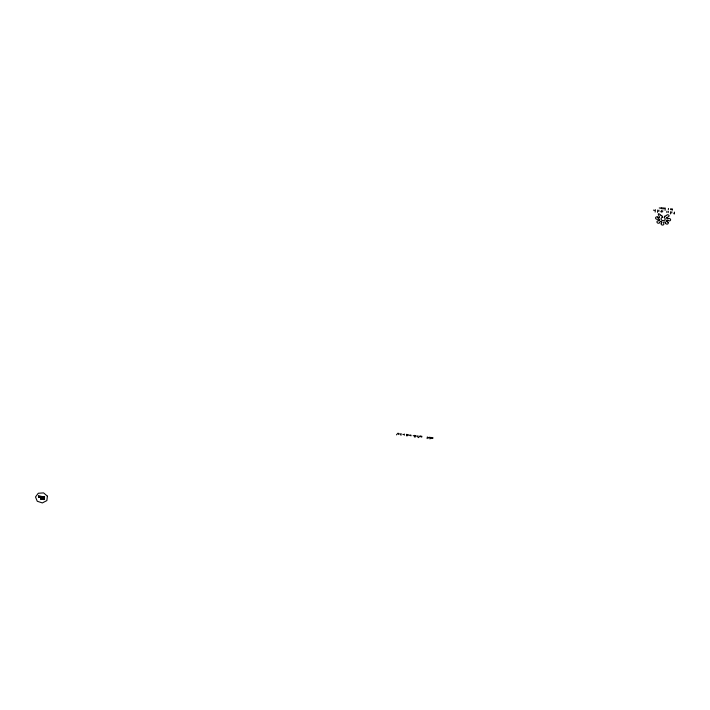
<?xml version="1.0" encoding="UTF-8"?>
<svg xmlns="http://www.w3.org/2000/svg" width="710" height="710" viewBox="0 0 710 710"><rect width="100%" height="100%" fill="white"/><g stroke="black" fill="none" stroke-linecap="round" stroke-linejoin="round"><path stroke-width="1.06" d="M666.752 217.801L666.752 217.748A1.251 1.047 6.9 0 0 666.93 218.369L668.554 218.573A1.455 1.216 6.9 0 1 670.622 219.727A1.455 1.216 6.9 0 1 668.642 220.819M661.054 208.483L661.179 207.515M666.752 217.704C667.799 217.056 670.852 215.858 667.977 214.731A1.402 1.163 6.9 0 0 667.382 214.766A1.411 1.18 6.9 0 0 666.575 215.361A7.943 6.621 6.9 0 0 666.468 215.565L664.986 216.159M670.559 209.663L670.684 208.713M671.474 209.778L671.598 208.829M664.267 208.74L664.374 207.915M420.489 436.721L420.568 436.082M421.145 436.801L421.225 436.162M398.585 434.555L398.745 433.34M400.955 435.328L401.168 433.659M404.256 435.265L404.407 434.05M406.936 436.082L407.149 434.405M408.081 435.434L408.197 434.529M414.4 437.005L414.613 435.336M415.226 437.111L415.439 435.434M417.968 435.754L417.782 437.165M421.758 437.156L421.873 436.242M427.109 438.611L427.322 436.934M427.97 437.937L428.05 437.333M428.662 438.026L428.733 437.422M429.381 437.724L429.443 437.191M429.932 438.957L430.145 437.28M430.97 438.611L431.121 437.404M431.902 438.416L432.017 437.52M432.772 438.531L432.896 437.582M655.144 212.05L655.436 209.716M657.46 212.352L657.762 210.018M658.818 211.438L658.978 210.169M661.214 212.157L661.436 210.462M661.977 208.9L662.137 207.639M662.581 211.908L662.741 210.648M663.14 209.033L663.291 207.781M665.057 210.373L665.35 208.039M666.743 212.405L666.903 211.154M668.323 209.716L668.483 208.447M668.199 212.601L668.359 211.332M670.382 213.976L670.684 211.642M671.74 213.062L671.9 211.793M672.334 210.204L672.503 208.935M674.198 214.074L674.447 212.095M659.767 222.265L659.847 222.106A1.26 1.047 6.9 0 1 660.806 221.351M410.22 435.709L410.77 434.848L411.081 435.825M664.915 216.168L664.178 217.278M661.507 223.029L661.445 223.1A2.973 2.485 6.9 0 0 661.241 223.366M396.455 434.875L397.982 433.171M418.465 437.644L419.992 435.931M659.554 217.464C659.821 216.532 655.694 211.269 660.744 214.935A1.97 1.642 6.9 0 0 661.099 215.725M406.466 435.239L407.087 434.902L406.439 434.316M658.356 220.739L658.259 220.748A1.491 1.242 6.9 0 0 657.22 222.674A1.491 1.242 6.9 0 0 659.767 222.612M659.253 207.959L660.3 208.092M653.431 210.142L654.487 210.275M399.686 433.952L400.44 434.041M402.827 434.342L403.582 434.44M409.067 435.123L409.821 435.221M413.176 435.638L413.93 435.736M416.308 436.038L417.063 436.126M660.966 211.624L661.516 211.695M673.888 213.248L674.5 213.328M667.125 221.795L667.373 221.893A1.766 1.473 6.9 0 1 668.279 222.558M661.205 215.698L661.471 215.787A1.287 1.074 6.9 0 0 662.031 215.778L662.545 217.091M668.234 220.499L668.199 220.482A8.192 6.825 6.9 0 0 667.933 220.322M658.179 217.384L658.001 217.278A2.086 1.739 6.9 0 0 657.744 217.136M665.545 223.055C665.616 221.405 662.661 221.715 663.717 223.419A2.503 2.086 6.9 0 1 663.841 223.703A1.385 1.154 6.9 0 1 662.332 225.061A1.385 1.154 6.9 0 1 661.241 223.366M666.14 220.908A1.269 1.056 6.9 0 1 668.021 220.198M667.134 221.751A1.313 1.092 6.9 0 1 666.166 221.032M668.216 222.594A1.402 1.163 6.9 0 1 668.314 223.091A1.385 1.154 6.9 0 1 665.625 223.304M661.702 221.822A1.065 0.887 6.9 0 1 661.702 222.86M660.974 221.529A1.269 1.056 6.9 0 1 661.622 221.866M659.679 220.304A1.784 1.491 6.9 0 1 658.365 220.677M658.205 218.902A1.136 0.95 6.9 0 1 659.51 220.056M658.241 219.062A4.411 3.683 6.9 0 0 657.93 219.141L657.779 219.186A1.5 1.251 6.9 0 1 655.57 217.988A1.5 1.251 6.9 0 1 657.726 216.949M659.501 217.713A1.313 1.101 6.9 0 1 658.214 217.358M662.315 220.57A2.13 1.775 6.9 0 1 662.457 217.287M664.223 217.482A2.121 1.766 6.9 0 1 662.412 220.588M47.41 496.166L46.869 500.594L42.343 502.928L37.257 501.26L35.5 496.964L38.287 493.255L43.585 492.9L47.41 496.166M38.544 496.192L38.447 496.964L38.961 496.636L38.544 496.192M40.869 497.453L40.665 499.077L41.42 497.098L40.869 497.453M41.571 497.124L41.81 499.219L41.571 497.124M43.292 497.754L43.079 499.378L43.834 497.408L43.292 497.754M43.993 497.426L44.233 499.529L43.993 497.426M44.561 496.947L44.455 497.719L44.047 497.275L44.561 496.947M39.094 496.716L38.544 497.071L41.313 497L39.094 496.716M41.278 498.855L40.763 499.183L41.686 499.299L41.278 498.855M43.745 497.302L41.695 497.044L43.745 497.302M43.692 499.157L43.177 499.485L44.109 499.6L43.692 499.157M44.464 496.84L38.668 496.112L44.464 496.84"/></g></svg>
